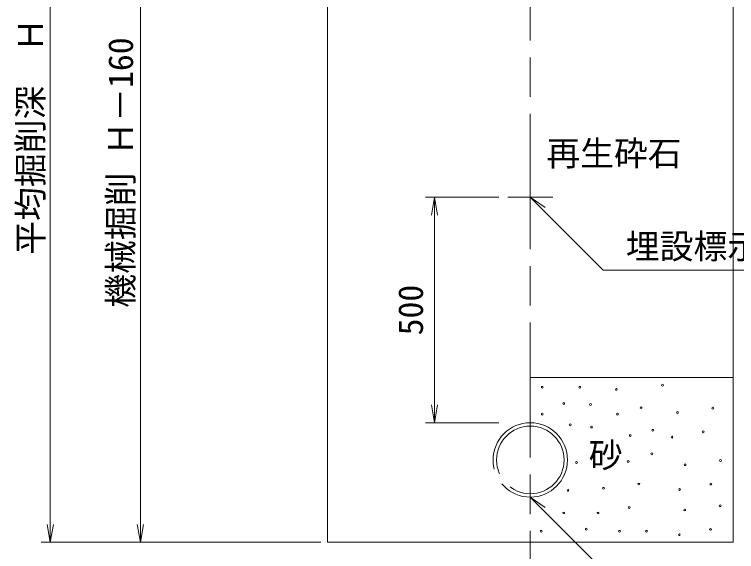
# Model space of a CAD drawing. Units: millimetres on the paper, scale 1:25. Extents: x 20 to 821, y 20 to 574.
# Drawn here: x 294.7 to 358.8, y 227.9 to 275.6 of the extents above; entities that cross this region are included whole.
import ezdxf
from ezdxf.enums import TextEntityAlignment as Align

# ---------------------------------------------------------------- set-up
doc = ezdxf.new("R2010")
doc.units = ezdxf.units.MM
doc.linetypes.add('CHAIN', pattern=[18.5, 12, -1.5, 3.5, -1.5])
doc.linetypes.add('DASHED', pattern=[7.5, 6, -1.5])
for name, color, linetype, lineweight in [('6-8', 7, 'CHAIN', 13), ('6-D', 7, 'Continuous', 18), ('6-E', 7, 'Continuous', 9), ('7-7', 7, 'Continuous', 9)]:
    doc.layers.add(name, color=color, linetype=linetype, lineweight=lineweight)
doc.styles.add('ＭＳ ゴシック', font='')
doc.styles.get('ＭＳ ゴシック').set_extended_font_data('MS Gothic')

msp = doc.modelspace()

# ---------------------------------------------------------------- linework, layer by layer
at = {"layer": '6-8'}
msp.add_line((340.512, 303.75), (340.512, 225.75), dxfattribs=at)
at = {"layer": '6-D'}
for p, q in [((322.512, 300.755), (322.512, 228.75)), ((358.522, 300.75), (358.522, 228.75)), ((340.512, 243.35), (358.522, 243.35)), ((322.512, 228.75), (358.522, 228.75))]:
    msp.add_line(p, q, dxfattribs=at)
at = {"layer": '6-D', "lineweight": 9}
msp.add_line((342.512, 259.35), (338.512, 259.35), dxfattribs=at)
at = {"layer": '6-D', "linetype": 'DASHED', "lineweight": 15}
for radius in [3.3, 3]:
    msp.add_arc((340.512, 236.05), radius, 90.00015, 270, dxfattribs=at)
at = {"layer": '6-D'}
for radius in [3.3, 3]:
    msp.add_arc((340.512, 236.05), radius, 270, 89.99985, dxfattribs=at)
at = {"layer": '6-E'}
for centre in [(341.571, 242.494), (344.907, 242.494), (348.148, 242.303), (352.246, 242.685), (343.477, 241.064), (345.86, 240.969), (350.34, 240.683), (353.566, 240.259), (356.711, 240.641), (341.571, 240.111), (348.243, 240.111), (344.049, 239.158), (345.955, 238.967), (351.388, 238.681), (355.853, 238.544), (349.387, 238.205), (353.089, 238.067), (351.293, 236.585), (344.621, 235.822), (349.196, 235.917), (357.389, 236.002), (354.244, 235.621), (350.149, 233.916), (356.531, 233.906), (343.858, 233.344), (347.004, 233.534), (353.767, 233.429), (357.362, 231.988), (343.477, 231.342), (346.527, 231.342), (349.291, 231.819), (354.217, 231.607), (341.476, 229.722), (345.479, 229.912), (348.434, 229.722), (350.816, 229.722), (353.74, 229.415), (356.504, 229.891)]:
    msp.add_circle(centre, 0.08, dxfattribs=at)
at = {"layer": '7-7'}
for p, q in [((297.912, 228.75), (297.912, 300.755)), ((305.912, 228.75), (305.912, 294.35)), ((337.712, 259.35), (331.212, 259.35)), ((332.012, 259.35), (331.734, 257.774)), ((332.012, 239.35), (332.012, 259.35)), ((332.012, 259.35), (332.29, 257.774)), ((340.512, 259.35), (341.823, 258.432)), ((340.512, 259.35), (346.993, 252.869)), ((346.993, 252.869), (370.993, 252.869)), ((332.012, 239.35), (331.734, 240.926)), ((332.012, 239.35), (332.29, 240.926)), ((337.712, 239.35), (331.212, 239.35)), ((340.512, 232.75), (354.112, 219.15)), ((340.512, 232.75), (341.823, 231.832)), ((297.912, 228.75), (297.634, 230.326)), ((297.912, 228.75), (298.19, 230.326)), ((305.912, 228.75), (305.634, 230.326)), ((305.912, 228.75), (306.19, 230.326)), ((321.912, 228.75), (297.112, 228.75))]:
    msp.add_line(p, q, dxfattribs=at)

# ---------------------------------------------------------------- texts
at = {"layer": '6-E', "style": 'ＭＳ ゴシック'}
for s, p in [('再生砕石', (341.941, 261.48)), ('砂', (345.705, 234.715))]:
    msp.add_text(s, height=2.199, dxfattribs=at).set_placement(p, align=Align.BOTTOM_LEFT)
at = {"layer": '7-7', "style": 'ＭＳ ゴシック'}
for s, p in [('平均掘削深\u3000Ｈ', (297.912, 254.252)), ('機械掘削 Ｈ－160', (305.912, 249.55)), ('500', (331.647, 247.1))]:
    msp.add_text(s, height=2.199, rotation=90, dxfattribs=at).set_placement(p, align=Align.BOTTOM_LEFT)
msp.add_text('埋設標示テープ', height=2.199, dxfattribs=at).set_placement((348.993, 253.234), align=Align.BOTTOM_LEFT)

doc.saveas('drawing.dxf')
